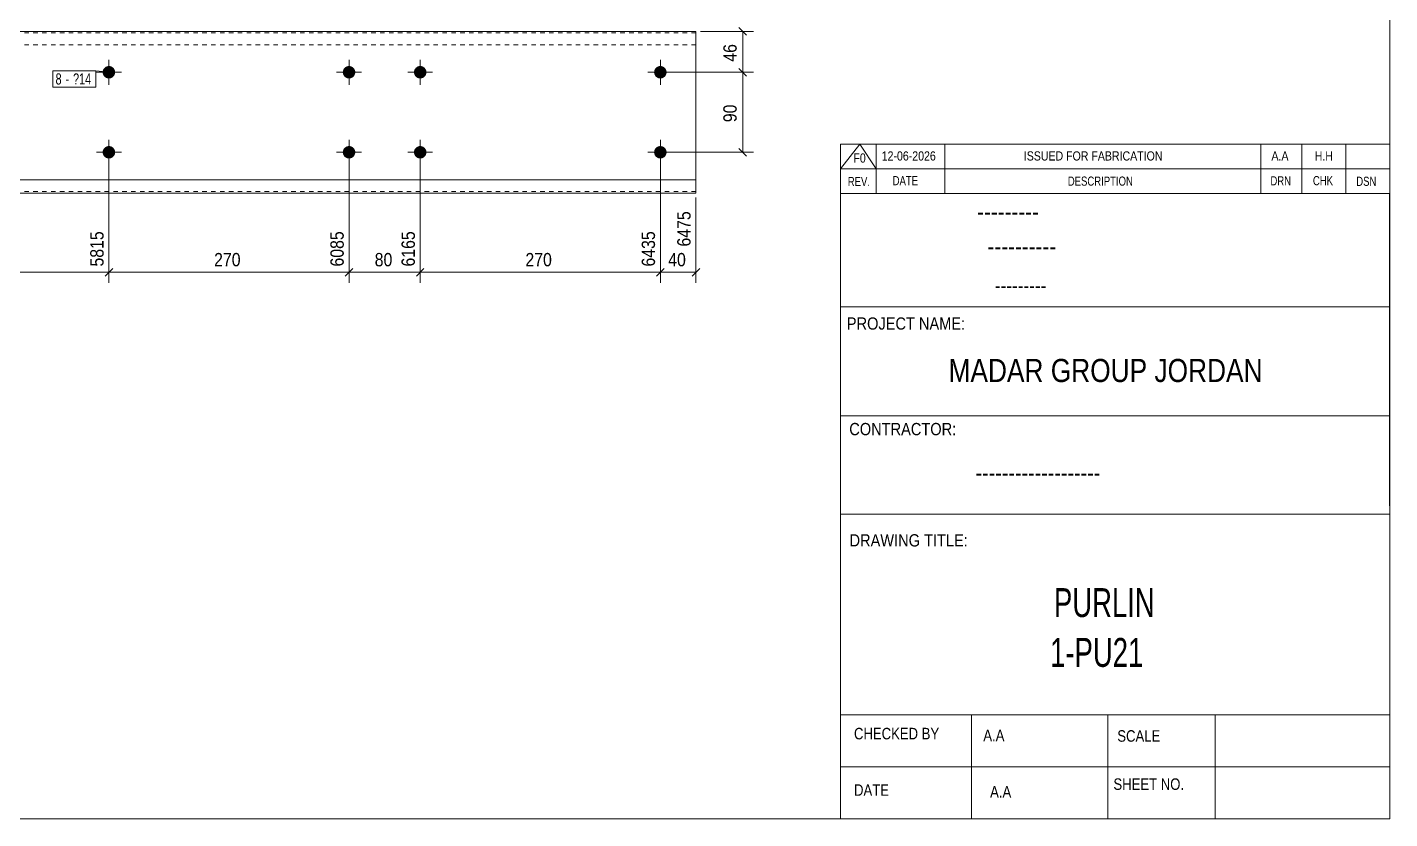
# Model space of a CAD drawing. Header units: millimetres. Extents: x 2 to 579, y 1 to 405.
# Drawn here: x 272.6 to 579, y 5 to 183 of the extents above; entities that cross this region are included whole.
import ezdxf

# ---------------------------------------------------------------- set-up
doc = ezdxf.new("R2010")
doc.units = ezdxf.units.MM
doc.linetypes.add('XKITLINE00', pattern=[0])
doc.linetypes.add('XKITLINE01', pattern=[4, 1, -1, 1, -1])
for name, color, linetype, lineweight in [('Bolt', 3, 'Continuous', 0), ('BoltMark', 7, 'Continuous', 0), ('Dimensions', 7, 'Continuous', 0), ('DrawingSheet', 5, 'Continuous', 0), ('OtherObjectType', 7, 'Continuous', 0), ('Part', 2, 'Continuous', 0)]:
    doc.layers.add(name, color=color, linetype=linetype, lineweight=lineweight)
doc.styles.add('@ARIAL_UNICODE_MS_BOLD', font='ARIAL.TTF')
doc.styles.add('ARIAL', font='ARIAL.TTF')
doc.styles.add('ARIAL_NARROW', font='ARIALN.TTF')
doc.styles.add('COMIC_SANS_MS_BOLD', font='COMICBD.TTF')
doc.styles.add('SWIS721_EX_BT', font='ARIAL.TTF')
doc.styles.add('SWISSE', font='ARIAL.TTF')

# ---------------------------------------------------------------- blocks, each defined once
blk = doc.blocks.new('*A1')
at = {"layer": 'Bolt'}
for points in [[(292.39, 172.88), (292.39, 172.84), (292.38, 172.81), (292.38, 172.77), (292.38, 172.74), (292.37, 172.7), (292.37, 172.67), (292.36, 172.64), (292.35, 172.6), (292.34, 172.57), (292.34, 172.54), (292.33, 172.5), (292.32, 172.47), (292.3, 172.44), (292.29, 172.41), (292.28, 172.37), (292.27, 172.34), (292.25, 172.31), (292.24, 172.28), (292.22, 172.25), (292.2, 172.22), (292.19, 172.19), (292.17, 172.16), (292.15, 172.13), (292.13, 172.1), (292.11, 172.08), (292.09, 172.05), (292.07, 172.02), (292.05, 172), (292.02, 171.97), (292, 171.94), (291.98, 171.92), (291.95, 171.9), (291.93, 171.87), (291.9, 171.85), (291.87, 171.83), (291.85, 171.81), (291.82, 171.79), (291.79, 171.77), (291.76, 171.75), (291.74, 171.73), (291.71, 171.71), (291.68, 171.69), (291.65, 171.68), (291.62, 171.66), (291.59, 171.64), (291.55, 171.63), (291.52, 171.62), (291.49, 171.6), (291.46, 171.59), (291.43, 171.58), (291.39, 171.57), (291.36, 171.56), (291.33, 171.55), (291.29, 171.54), (291.26, 171.54), (291.23, 171.53), (291.19, 171.53), (291.16, 171.52), (291.12, 171.52), (291.09, 171.51), (291.06, 171.51), (291.02, 171.51), (290.99, 171.51), (290.95, 171.51), (290.92, 171.51), (290.88, 171.51), (290.85, 171.52), (290.82, 171.52), (290.78, 171.53), (290.75, 171.53), (290.71, 171.54), (290.68, 171.54), (290.65, 171.55), (290.61, 171.56), (290.58, 171.57), (290.55, 171.58), (290.52, 171.59), (290.48, 171.6), (290.45, 171.62), (290.42, 171.63), (290.39, 171.64), (290.36, 171.66), (290.33, 171.68), (290.3, 171.69), (290.27, 171.71), (290.24, 171.73), (290.21, 171.75), (290.18, 171.77), (290.15, 171.79), (290.13, 171.81), (290.1, 171.83), (290.07, 171.85), (290.05, 171.87), (290.02, 171.9), (290, 171.92), (289.97, 171.94), (289.95, 171.97), (289.93, 172), (289.9, 172.02), (289.88, 172.05), (289.86, 172.08), (289.84, 172.1), (289.82, 172.13), (289.8, 172.16), (289.79, 172.19), (289.77, 172.22), (289.75, 172.25), (289.74, 172.28), (289.72, 172.31), (289.71, 172.34), (289.69, 172.37), (289.68, 172.41), (289.67, 172.44), (289.66, 172.47), (289.65, 172.5), (289.64, 172.54), (289.63, 172.57), (289.62, 172.6), (289.61, 172.64), (289.61, 172.67), (289.6, 172.7), (289.6, 172.74), (289.59, 172.77), (289.59, 172.81), (289.59, 172.84), (289.59, 172.88), (289.59, 172.91), (289.59, 172.94), (289.59, 172.98), (289.59, 173.01), (289.59, 173.05), (289.6, 173.08), (289.6, 173.12), (289.61, 173.15), (289.61, 173.18), (289.62, 173.22), (289.63, 173.25), (289.64, 173.28), (289.65, 173.32), (289.66, 173.35), (289.67, 173.38), (289.68, 173.41), (289.69, 173.45), (289.71, 173.48), (289.72, 173.51), (289.74, 173.54), (289.75, 173.57), (289.77, 173.6), (289.79, 173.63), (289.8, 173.66), (289.82, 173.69), (289.84, 173.72), (289.86, 173.74), (289.88, 173.77), (289.9, 173.8), (289.93, 173.82), (289.95, 173.85), (289.97, 173.88), (290, 173.9), (290.02, 173.92), (290.05, 173.95), (290.07, 173.97), (290.1, 173.99), (290.13, 174.01), (290.15, 174.03), (290.18, 174.05), (290.21, 174.07), (290.24, 174.09), (290.27, 174.11), (290.3, 174.13), (290.33, 174.14), (290.36, 174.16), (290.39, 174.18), (290.42, 174.19), (290.45, 174.2), (290.48, 174.22), (290.52, 174.23), (290.55, 174.24), (290.58, 174.25), (290.61, 174.26), (290.65, 174.27), (290.68, 174.28), (290.71, 174.28), (290.75, 174.29), (290.78, 174.29), (290.82, 174.3), (290.85, 174.3), (290.88, 174.31), (290.92, 174.31), (290.95, 174.31), (290.99, 174.31), (291.02, 174.31), (291.06, 174.31), (291.09, 174.31), (291.12, 174.3), (291.16, 174.3), (291.19, 174.29), (291.23, 174.29), (291.26, 174.28), (291.29, 174.28), (291.33, 174.27), (291.36, 174.26), (291.39, 174.25), (291.43, 174.24), (291.46, 174.23), (291.49, 174.22), (291.52, 174.2), (291.55, 174.19), (291.59, 174.18), (291.62, 174.16), (291.65, 174.14), (291.68, 174.13), (291.71, 174.11), (291.74, 174.09), (291.76, 174.07), (291.79, 174.05), (291.82, 174.03), (291.85, 174.01), (291.87, 173.99), (291.9, 173.97), (291.93, 173.95), (291.95, 173.92), (291.98, 173.9), (292, 173.88), (292.02, 173.85), (292.05, 173.82), (292.07, 173.8), (292.09, 173.77), (292.11, 173.74), (292.13, 173.72), (292.15, 173.69), (292.17, 173.66), (292.19, 173.63), (292.2, 173.6), (292.22, 173.57), (292.24, 173.54), (292.25, 173.51), (292.27, 173.48), (292.28, 173.45), (292.29, 173.41), (292.3, 173.38), (292.32, 173.35), (292.33, 173.32), (292.34, 173.28), (292.34, 173.25), (292.35, 173.22), (292.36, 173.18), (292.37, 173.15), (292.37, 173.12), (292.38, 173.08), (292.38, 173.05), (292.38, 173.01), (292.39, 172.98), (292.39, 172.94), (292.39, 172.91)], [(416.39, 172.88), (416.39, 172.84), (416.38, 172.81), (416.38, 172.77), (416.38, 172.74), (416.37, 172.7), (416.37, 172.67), (416.36, 172.64), (416.35, 172.6), (416.34, 172.57), (416.34, 172.54), (416.33, 172.5), (416.32, 172.47), (416.3, 172.44), (416.29, 172.41), (416.28, 172.37), (416.27, 172.34), (416.25, 172.31), (416.24, 172.28), (416.22, 172.25), (416.2, 172.22), (416.19, 172.19), (416.17, 172.16), (416.15, 172.13), (416.13, 172.1), (416.11, 172.08), (416.09, 172.05), (416.07, 172.02), (416.05, 172), (416.02, 171.97), (416, 171.94), (415.98, 171.92), (415.95, 171.9), (415.93, 171.87), (415.9, 171.85), (415.87, 171.83), (415.85, 171.81), (415.82, 171.79), (415.79, 171.77), (415.76, 171.75), (415.74, 171.73), (415.71, 171.71), (415.68, 171.69), (415.65, 171.68), (415.62, 171.66), (415.59, 171.64), (415.55, 171.63), (415.52, 171.62), (415.49, 171.6), (415.46, 171.59), (415.43, 171.58), (415.39, 171.57), (415.36, 171.56), (415.33, 171.55), (415.29, 171.54), (415.26, 171.54), (415.23, 171.53), (415.19, 171.53), (415.16, 171.52), (415.12, 171.52), (415.09, 171.51), (415.06, 171.51), (415.02, 171.51), (414.99, 171.51), (414.95, 171.51), (414.92, 171.51), (414.88, 171.51), (414.85, 171.52), (414.82, 171.52), (414.78, 171.53), (414.75, 171.53), (414.71, 171.54), (414.68, 171.54), (414.65, 171.55), (414.61, 171.56), (414.58, 171.57), (414.55, 171.58), (414.52, 171.59), (414.48, 171.6), (414.45, 171.62), (414.42, 171.63), (414.39, 171.64), (414.36, 171.66), (414.33, 171.68), (414.3, 171.69), (414.27, 171.71), (414.24, 171.73), (414.21, 171.75), (414.18, 171.77), (414.15, 171.79), (414.13, 171.81), (414.1, 171.83), (414.07, 171.85), (414.05, 171.87), (414.02, 171.9), (414, 171.92), (413.97, 171.94), (413.95, 171.97), (413.93, 172), (413.9, 172.02), (413.88, 172.05), (413.86, 172.08), (413.84, 172.1), (413.82, 172.13), (413.8, 172.16), (413.79, 172.19), (413.77, 172.22), (413.75, 172.25), (413.74, 172.28), (413.72, 172.31), (413.71, 172.34), (413.69, 172.37), (413.68, 172.41), (413.67, 172.44), (413.66, 172.47), (413.65, 172.5), (413.64, 172.54), (413.63, 172.57), (413.62, 172.6), (413.61, 172.64), (413.61, 172.67), (413.6, 172.7), (413.6, 172.74), (413.59, 172.77), (413.59, 172.81), (413.59, 172.84), (413.59, 172.88), (413.59, 172.91), (413.59, 172.94), (413.59, 172.98), (413.59, 173.01), (413.59, 173.05), (413.6, 173.08), (413.6, 173.12), (413.61, 173.15), (413.61, 173.18), (413.62, 173.22), (413.63, 173.25), (413.64, 173.28), (413.65, 173.32), (413.66, 173.35), (413.67, 173.38), (413.68, 173.41), (413.69, 173.45), (413.71, 173.48), (413.72, 173.51), (413.74, 173.54), (413.75, 173.57), (413.77, 173.6), (413.79, 173.63), (413.8, 173.66), (413.82, 173.69), (413.84, 173.72), (413.86, 173.74), (413.88, 173.77), (413.9, 173.8), (413.93, 173.82), (413.95, 173.85), (413.97, 173.88), (414, 173.9), (414.02, 173.92), (414.05, 173.95), (414.07, 173.97), (414.1, 173.99), (414.13, 174.01), (414.15, 174.03), (414.18, 174.05), (414.21, 174.07), (414.24, 174.09), (414.27, 174.11), (414.3, 174.13), (414.33, 174.14), (414.36, 174.16), (414.39, 174.18), (414.42, 174.19), (414.45, 174.2), (414.48, 174.22), (414.52, 174.23), (414.55, 174.24), (414.58, 174.25), (414.61, 174.26), (414.65, 174.27), (414.68, 174.28), (414.71, 174.28), (414.75, 174.29), (414.78, 174.29), (414.82, 174.3), (414.85, 174.3), (414.88, 174.31), (414.92, 174.31), (414.95, 174.31), (414.99, 174.31), (415.02, 174.31), (415.06, 174.31), (415.09, 174.31), (415.12, 174.3), (415.16, 174.3), (415.19, 174.29), (415.23, 174.29), (415.26, 174.28), (415.29, 174.28), (415.33, 174.27), (415.36, 174.26), (415.39, 174.25), (415.43, 174.24), (415.46, 174.23), (415.49, 174.22), (415.52, 174.2), (415.55, 174.19), (415.59, 174.18), (415.62, 174.16), (415.65, 174.14), (415.68, 174.13), (415.71, 174.11), (415.74, 174.09), (415.76, 174.07), (415.79, 174.05), (415.82, 174.03), (415.85, 174.01), (415.87, 173.99), (415.9, 173.97), (415.93, 173.95), (415.95, 173.92), (415.98, 173.9), (416, 173.88), (416.02, 173.85), (416.05, 173.82), (416.07, 173.8), (416.09, 173.77), (416.11, 173.74), (416.13, 173.72), (416.15, 173.69), (416.17, 173.66), (416.19, 173.63), (416.2, 173.6), (416.22, 173.57), (416.24, 173.54), (416.25, 173.51), (416.27, 173.48), (416.28, 173.45), (416.29, 173.41), (416.3, 173.38), (416.32, 173.35), (416.33, 173.32), (416.34, 173.28), (416.34, 173.25), (416.35, 173.22), (416.36, 173.18), (416.37, 173.15), (416.37, 173.12), (416.38, 173.08), (416.38, 173.05), (416.38, 173.01), (416.39, 172.98), (416.39, 172.94), (416.39, 172.91)], [(292.39, 154.88), (292.39, 154.84), (292.38, 154.81), (292.38, 154.77), (292.38, 154.74), (292.37, 154.7), (292.37, 154.67), (292.36, 154.64), (292.35, 154.6), (292.34, 154.57), (292.34, 154.54), (292.33, 154.5), (292.32, 154.47), (292.3, 154.44), (292.29, 154.41), (292.28, 154.37), (292.27, 154.34), (292.25, 154.31), (292.24, 154.28), (292.22, 154.25), (292.2, 154.22), (292.19, 154.19), (292.17, 154.16), (292.15, 154.13), (292.13, 154.1), (292.11, 154.08), (292.09, 154.05), (292.07, 154.02), (292.05, 154), (292.02, 153.97), (292, 153.94), (291.98, 153.92), (291.95, 153.9), (291.93, 153.87), (291.9, 153.85), (291.87, 153.83), (291.85, 153.81), (291.82, 153.79), (291.79, 153.77), (291.76, 153.75), (291.74, 153.73), (291.71, 153.71), (291.68, 153.69), (291.65, 153.68), (291.62, 153.66), (291.59, 153.64), (291.55, 153.63), (291.52, 153.62), (291.49, 153.6), (291.46, 153.59), (291.43, 153.58), (291.39, 153.57), (291.36, 153.56), (291.33, 153.55), (291.29, 153.54), (291.26, 153.54), (291.23, 153.53), (291.19, 153.53), (291.16, 153.52), (291.12, 153.52), (291.09, 153.51), (291.06, 153.51), (291.02, 153.51), (290.99, 153.51), (290.95, 153.51), (290.92, 153.51), (290.88, 153.51), (290.85, 153.52), (290.82, 153.52), (290.78, 153.53), (290.75, 153.53), (290.71, 153.54), (290.68, 153.54), (290.65, 153.55), (290.61, 153.56), (290.58, 153.57), (290.55, 153.58), (290.52, 153.59), (290.48, 153.6), (290.45, 153.62), (290.42, 153.63), (290.39, 153.64), (290.36, 153.66), (290.33, 153.68), (290.3, 153.69), (290.27, 153.71), (290.24, 153.73), (290.21, 153.75), (290.18, 153.77), (290.15, 153.79), (290.13, 153.81), (290.1, 153.83), (290.07, 153.85), (290.05, 153.87), (290.02, 153.9), (290, 153.92), (289.97, 153.94), (289.95, 153.97), (289.93, 154), (289.9, 154.02), (289.88, 154.05), (289.86, 154.08), (289.84, 154.1), (289.82, 154.13), (289.8, 154.16), (289.79, 154.19), (289.77, 154.22), (289.75, 154.25), (289.74, 154.28), (289.72, 154.31), (289.71, 154.34), (289.69, 154.37), (289.68, 154.41), (289.67, 154.44), (289.66, 154.47), (289.65, 154.5), (289.64, 154.54), (289.63, 154.57), (289.62, 154.6), (289.61, 154.64), (289.61, 154.67), (289.6, 154.7), (289.6, 154.74), (289.59, 154.77), (289.59, 154.81), (289.59, 154.84), (289.59, 154.88), (289.59, 154.91), (289.59, 154.94), (289.59, 154.98), (289.59, 155.01), (289.59, 155.05), (289.6, 155.08), (289.6, 155.12), (289.61, 155.15), (289.61, 155.18), (289.62, 155.22), (289.63, 155.25), (289.64, 155.28), (289.65, 155.32), (289.66, 155.35), (289.67, 155.38), (289.68, 155.41), (289.69, 155.45), (289.71, 155.48), (289.72, 155.51), (289.74, 155.54), (289.75, 155.57), (289.77, 155.6), (289.79, 155.63), (289.8, 155.66), (289.82, 155.69), (289.84, 155.72), (289.86, 155.74), (289.88, 155.77), (289.9, 155.8), (289.93, 155.82), (289.95, 155.85), (289.97, 155.88), (290, 155.9), (290.02, 155.92), (290.05, 155.95), (290.07, 155.97), (290.1, 155.99), (290.13, 156.01), (290.15, 156.03), (290.18, 156.05), (290.21, 156.07), (290.24, 156.09), (290.27, 156.11), (290.3, 156.13), (290.33, 156.14), (290.36, 156.16), (290.39, 156.18), (290.42, 156.19), (290.45, 156.2), (290.48, 156.22), (290.52, 156.23), (290.55, 156.24), (290.58, 156.25), (290.61, 156.26), (290.65, 156.27), (290.68, 156.28), (290.71, 156.28), (290.75, 156.29), (290.78, 156.29), (290.82, 156.3), (290.85, 156.3), (290.88, 156.31), (290.92, 156.31), (290.95, 156.31), (290.99, 156.31), (291.02, 156.31), (291.06, 156.31), (291.09, 156.31), (291.12, 156.3), (291.16, 156.3), (291.19, 156.29), (291.23, 156.29), (291.26, 156.28), (291.29, 156.28), (291.33, 156.27), (291.36, 156.26), (291.39, 156.25), (291.43, 156.24), (291.46, 156.23), (291.49, 156.22), (291.52, 156.2), (291.55, 156.19), (291.59, 156.18), (291.62, 156.16), (291.65, 156.14), (291.68, 156.13), (291.71, 156.11), (291.74, 156.09), (291.76, 156.07), (291.79, 156.05), (291.82, 156.03), (291.85, 156.01), (291.87, 155.99), (291.9, 155.97), (291.93, 155.95), (291.95, 155.92), (291.98, 155.9), (292, 155.88), (292.02, 155.85), (292.05, 155.82), (292.07, 155.8), (292.09, 155.77), (292.11, 155.74), (292.13, 155.72), (292.15, 155.69), (292.17, 155.66), (292.19, 155.63), (292.2, 155.6), (292.22, 155.57), (292.24, 155.54), (292.25, 155.51), (292.27, 155.48), (292.28, 155.45), (292.29, 155.41), (292.3, 155.38), (292.32, 155.35), (292.33, 155.32), (292.34, 155.28), (292.34, 155.25), (292.35, 155.22), (292.36, 155.18), (292.37, 155.15), (292.37, 155.12), (292.38, 155.08), (292.38, 155.05), (292.38, 155.01), (292.39, 154.98), (292.39, 154.94), (292.39, 154.91)], [(416.39, 154.88), (416.39, 154.84), (416.38, 154.81), (416.38, 154.77), (416.38, 154.74), (416.37, 154.7), (416.37, 154.67), (416.36, 154.64), (416.35, 154.6), (416.34, 154.57), (416.34, 154.54), (416.33, 154.5), (416.32, 154.47), (416.3, 154.44), (416.29, 154.41), (416.28, 154.37), (416.27, 154.34), (416.25, 154.31), (416.24, 154.28), (416.22, 154.25), (416.2, 154.22), (416.19, 154.19), (416.17, 154.16), (416.15, 154.13), (416.13, 154.1), (416.11, 154.08), (416.09, 154.05), (416.07, 154.02), (416.05, 154), (416.02, 153.97), (416, 153.94), (415.98, 153.92), (415.95, 153.9), (415.93, 153.87), (415.9, 153.85), (415.87, 153.83), (415.85, 153.81), (415.82, 153.79), (415.79, 153.77), (415.76, 153.75), (415.74, 153.73), (415.71, 153.71), (415.68, 153.69), (415.65, 153.68), (415.62, 153.66), (415.59, 153.64), (415.55, 153.63), (415.52, 153.62), (415.49, 153.6), (415.46, 153.59), (415.43, 153.58), (415.39, 153.57), (415.36, 153.56), (415.33, 153.55), (415.29, 153.54), (415.26, 153.54), (415.23, 153.53), (415.19, 153.53), (415.16, 153.52), (415.12, 153.52), (415.09, 153.51), (415.06, 153.51), (415.02, 153.51), (414.99, 153.51), (414.95, 153.51), (414.92, 153.51), (414.88, 153.51), (414.85, 153.52), (414.82, 153.52), (414.78, 153.53), (414.75, 153.53), (414.71, 153.54), (414.68, 153.54), (414.65, 153.55), (414.61, 153.56), (414.58, 153.57), (414.55, 153.58), (414.52, 153.59), (414.48, 153.6), (414.45, 153.62), (414.42, 153.63), (414.39, 153.64), (414.36, 153.66), (414.33, 153.68), (414.3, 153.69), (414.27, 153.71), (414.24, 153.73), (414.21, 153.75), (414.18, 153.77), (414.15, 153.79), (414.13, 153.81), (414.1, 153.83), (414.07, 153.85), (414.05, 153.87), (414.02, 153.9), (414, 153.92), (413.97, 153.94), (413.95, 153.97), (413.93, 154), (413.9, 154.02), (413.88, 154.05), (413.86, 154.08), (413.84, 154.1), (413.82, 154.13), (413.8, 154.16), (413.79, 154.19), (413.77, 154.22), (413.75, 154.25), (413.74, 154.28), (413.72, 154.31), (413.71, 154.34), (413.69, 154.37), (413.68, 154.41), (413.67, 154.44), (413.66, 154.47), (413.65, 154.5), (413.64, 154.54), (413.63, 154.57), (413.62, 154.6), (413.61, 154.64), (413.61, 154.67), (413.6, 154.7), (413.6, 154.74), (413.59, 154.77), (413.59, 154.81), (413.59, 154.84), (413.59, 154.88), (413.59, 154.91), (413.59, 154.94), (413.59, 154.98), (413.59, 155.01), (413.59, 155.05), (413.6, 155.08), (413.6, 155.12), (413.61, 155.15), (413.61, 155.18), (413.62, 155.22), (413.63, 155.25), (413.64, 155.28), (413.65, 155.32), (413.66, 155.35), (413.67, 155.38), (413.68, 155.41), (413.69, 155.45), (413.71, 155.48), (413.72, 155.51), (413.74, 155.54), (413.75, 155.57), (413.77, 155.6), (413.79, 155.63), (413.8, 155.66), (413.82, 155.69), (413.84, 155.72), (413.86, 155.74), (413.88, 155.77), (413.9, 155.8), (413.93, 155.82), (413.95, 155.85), (413.97, 155.88), (414, 155.9), (414.02, 155.92), (414.05, 155.95), (414.07, 155.97), (414.1, 155.99), (414.13, 156.01), (414.15, 156.03), (414.18, 156.05), (414.21, 156.07), (414.24, 156.09), (414.27, 156.11), (414.3, 156.13), (414.33, 156.14), (414.36, 156.16), (414.39, 156.18), (414.42, 156.19), (414.45, 156.2), (414.48, 156.22), (414.52, 156.23), (414.55, 156.24), (414.58, 156.25), (414.61, 156.26), (414.65, 156.27), (414.68, 156.28), (414.71, 156.28), (414.75, 156.29), (414.78, 156.29), (414.82, 156.3), (414.85, 156.3), (414.88, 156.31), (414.92, 156.31), (414.95, 156.31), (414.99, 156.31), (415.02, 156.31), (415.06, 156.31), (415.09, 156.31), (415.12, 156.3), (415.16, 156.3), (415.19, 156.29), (415.23, 156.29), (415.26, 156.28), (415.29, 156.28), (415.33, 156.27), (415.36, 156.26), (415.39, 156.25), (415.43, 156.24), (415.46, 156.23), (415.49, 156.22), (415.52, 156.2), (415.55, 156.19), (415.59, 156.18), (415.62, 156.16), (415.65, 156.14), (415.68, 156.13), (415.71, 156.11), (415.74, 156.09), (415.76, 156.07), (415.79, 156.05), (415.82, 156.03), (415.85, 156.01), (415.87, 155.99), (415.9, 155.97), (415.93, 155.95), (415.95, 155.92), (415.98, 155.9), (416, 155.88), (416.02, 155.85), (416.05, 155.82), (416.07, 155.8), (416.09, 155.77), (416.11, 155.74), (416.13, 155.72), (416.15, 155.69), (416.17, 155.66), (416.19, 155.63), (416.2, 155.6), (416.22, 155.57), (416.24, 155.54), (416.25, 155.51), (416.27, 155.48), (416.28, 155.45), (416.29, 155.41), (416.3, 155.38), (416.32, 155.35), (416.33, 155.32), (416.34, 155.28), (416.34, 155.25), (416.35, 155.22), (416.36, 155.18), (416.37, 155.15), (416.37, 155.12), (416.38, 155.08), (416.38, 155.05), (416.38, 155.01), (416.39, 154.98), (416.39, 154.94), (416.39, 154.91)]]:
    blk.add_hatch(color=3, dxfattribs=at).paths.add_polyline_path(points, flags=17)
at = {"layer": 'Bolt', "color": 3, "linetype": 'XKITLINE00', "lineweight": 0}
for p, q in [((290.99, 175.71), (290.99, 170.11)), ((414.99, 175.71), (414.99, 170.11)), ((293.79, 172.91), (288.19, 172.91)), ((417.79, 172.91), (412.19, 172.91)), ((290.99, 157.71), (290.99, 152.11)), ((414.99, 157.71), (414.99, 152.11)), ((293.79, 154.91), (288.19, 154.91)), ((417.79, 154.91), (412.19, 154.91))]:
    blk.add_line(p, q, dxfattribs=at)
blk = doc.blocks.new('*A3')
at = {"layer": 'Bolt'}
for points in [[(346.39, 172.88), (346.39, 172.84), (346.38, 172.81), (346.38, 172.77), (346.38, 172.74), (346.37, 172.7), (346.37, 172.67), (346.36, 172.64), (346.35, 172.6), (346.34, 172.57), (346.34, 172.54), (346.33, 172.5), (346.32, 172.47), (346.3, 172.44), (346.29, 172.41), (346.28, 172.37), (346.27, 172.34), (346.25, 172.31), (346.24, 172.28), (346.22, 172.25), (346.2, 172.22), (346.19, 172.19), (346.17, 172.16), (346.15, 172.13), (346.13, 172.1), (346.11, 172.08), (346.09, 172.05), (346.07, 172.02), (346.05, 172), (346.02, 171.97), (346, 171.94), (345.98, 171.92), (345.95, 171.9), (345.93, 171.87), (345.9, 171.85), (345.87, 171.83), (345.85, 171.81), (345.82, 171.79), (345.79, 171.77), (345.76, 171.75), (345.74, 171.73), (345.71, 171.71), (345.68, 171.69), (345.65, 171.68), (345.62, 171.66), (345.59, 171.64), (345.55, 171.63), (345.52, 171.62), (345.49, 171.6), (345.46, 171.59), (345.43, 171.58), (345.39, 171.57), (345.36, 171.56), (345.33, 171.55), (345.29, 171.54), (345.26, 171.54), (345.23, 171.53), (345.19, 171.53), (345.16, 171.52), (345.12, 171.52), (345.09, 171.51), (345.06, 171.51), (345.02, 171.51), (344.99, 171.51), (344.95, 171.51), (344.92, 171.51), (344.88, 171.51), (344.85, 171.52), (344.82, 171.52), (344.78, 171.53), (344.75, 171.53), (344.71, 171.54), (344.68, 171.54), (344.65, 171.55), (344.61, 171.56), (344.58, 171.57), (344.55, 171.58), (344.52, 171.59), (344.48, 171.6), (344.45, 171.62), (344.42, 171.63), (344.39, 171.64), (344.36, 171.66), (344.33, 171.68), (344.3, 171.69), (344.27, 171.71), (344.24, 171.73), (344.21, 171.75), (344.18, 171.77), (344.15, 171.79), (344.13, 171.81), (344.1, 171.83), (344.07, 171.85), (344.05, 171.87), (344.02, 171.9), (344, 171.92), (343.97, 171.94), (343.95, 171.97), (343.93, 172), (343.9, 172.02), (343.88, 172.05), (343.86, 172.08), (343.84, 172.1), (343.82, 172.13), (343.8, 172.16), (343.79, 172.19), (343.77, 172.22), (343.75, 172.25), (343.74, 172.28), (343.72, 172.31), (343.71, 172.34), (343.69, 172.37), (343.68, 172.41), (343.67, 172.44), (343.66, 172.47), (343.65, 172.5), (343.64, 172.54), (343.63, 172.57), (343.62, 172.6), (343.61, 172.64), (343.61, 172.67), (343.6, 172.7), (343.6, 172.74), (343.59, 172.77), (343.59, 172.81), (343.59, 172.84), (343.59, 172.88), (343.59, 172.91), (343.59, 172.94), (343.59, 172.98), (343.59, 173.01), (343.59, 173.05), (343.6, 173.08), (343.6, 173.12), (343.61, 173.15), (343.61, 173.18), (343.62, 173.22), (343.63, 173.25), (343.64, 173.28), (343.65, 173.32), (343.66, 173.35), (343.67, 173.38), (343.68, 173.41), (343.69, 173.45), (343.71, 173.48), (343.72, 173.51), (343.74, 173.54), (343.75, 173.57), (343.77, 173.6), (343.79, 173.63), (343.8, 173.66), (343.82, 173.69), (343.84, 173.72), (343.86, 173.74), (343.88, 173.77), (343.9, 173.8), (343.93, 173.82), (343.95, 173.85), (343.97, 173.88), (344, 173.9), (344.02, 173.92), (344.05, 173.95), (344.07, 173.97), (344.1, 173.99), (344.13, 174.01), (344.15, 174.03), (344.18, 174.05), (344.21, 174.07), (344.24, 174.09), (344.27, 174.11), (344.3, 174.13), (344.33, 174.14), (344.36, 174.16), (344.39, 174.18), (344.42, 174.19), (344.45, 174.2), (344.48, 174.22), (344.52, 174.23), (344.55, 174.24), (344.58, 174.25), (344.61, 174.26), (344.65, 174.27), (344.68, 174.28), (344.71, 174.28), (344.75, 174.29), (344.78, 174.29), (344.82, 174.3), (344.85, 174.3), (344.88, 174.31), (344.92, 174.31), (344.95, 174.31), (344.99, 174.31), (345.02, 174.31), (345.06, 174.31), (345.09, 174.31), (345.12, 174.3), (345.16, 174.3), (345.19, 174.29), (345.23, 174.29), (345.26, 174.28), (345.29, 174.28), (345.33, 174.27), (345.36, 174.26), (345.39, 174.25), (345.43, 174.24), (345.46, 174.23), (345.49, 174.22), (345.52, 174.2), (345.55, 174.19), (345.59, 174.18), (345.62, 174.16), (345.65, 174.14), (345.68, 174.13), (345.71, 174.11), (345.74, 174.09), (345.76, 174.07), (345.79, 174.05), (345.82, 174.03), (345.85, 174.01), (345.87, 173.99), (345.9, 173.97), (345.93, 173.95), (345.95, 173.92), (345.98, 173.9), (346, 173.88), (346.02, 173.85), (346.05, 173.82), (346.07, 173.8), (346.09, 173.77), (346.11, 173.74), (346.13, 173.72), (346.15, 173.69), (346.17, 173.66), (346.19, 173.63), (346.2, 173.6), (346.22, 173.57), (346.24, 173.54), (346.25, 173.51), (346.27, 173.48), (346.28, 173.45), (346.29, 173.41), (346.3, 173.38), (346.32, 173.35), (346.33, 173.32), (346.34, 173.28), (346.34, 173.25), (346.35, 173.22), (346.36, 173.18), (346.37, 173.15), (346.37, 173.12), (346.38, 173.08), (346.38, 173.05), (346.38, 173.01), (346.39, 172.98), (346.39, 172.94), (346.39, 172.91)], [(362.39, 172.88), (362.39, 172.84), (362.38, 172.81), (362.38, 172.77), (362.38, 172.74), (362.37, 172.7), (362.37, 172.67), (362.36, 172.64), (362.35, 172.6), (362.34, 172.57), (362.34, 172.54), (362.33, 172.5), (362.32, 172.47), (362.3, 172.44), (362.29, 172.41), (362.28, 172.37), (362.27, 172.34), (362.25, 172.31), (362.24, 172.28), (362.22, 172.25), (362.2, 172.22), (362.19, 172.19), (362.17, 172.16), (362.15, 172.13), (362.13, 172.1), (362.11, 172.08), (362.09, 172.05), (362.07, 172.02), (362.05, 172), (362.02, 171.97), (362, 171.94), (361.98, 171.92), (361.95, 171.9), (361.93, 171.87), (361.9, 171.85), (361.87, 171.83), (361.85, 171.81), (361.82, 171.79), (361.79, 171.77), (361.76, 171.75), (361.74, 171.73), (361.71, 171.71), (361.68, 171.69), (361.65, 171.68), (361.62, 171.66), (361.59, 171.64), (361.55, 171.63), (361.52, 171.62), (361.49, 171.6), (361.46, 171.59), (361.43, 171.58), (361.39, 171.57), (361.36, 171.56), (361.33, 171.55), (361.29, 171.54), (361.26, 171.54), (361.23, 171.53), (361.19, 171.53), (361.16, 171.52), (361.12, 171.52), (361.09, 171.51), (361.06, 171.51), (361.02, 171.51), (360.99, 171.51), (360.95, 171.51), (360.92, 171.51), (360.88, 171.51), (360.85, 171.52), (360.82, 171.52), (360.78, 171.53), (360.75, 171.53), (360.71, 171.54), (360.68, 171.54), (360.65, 171.55), (360.61, 171.56), (360.58, 171.57), (360.55, 171.58), (360.52, 171.59), (360.48, 171.6), (360.45, 171.62), (360.42, 171.63), (360.39, 171.64), (360.36, 171.66), (360.33, 171.68), (360.3, 171.69), (360.27, 171.71), (360.24, 171.73), (360.21, 171.75), (360.18, 171.77), (360.15, 171.79), (360.13, 171.81), (360.1, 171.83), (360.07, 171.85), (360.05, 171.87), (360.02, 171.9), (360, 171.92), (359.97, 171.94), (359.95, 171.97), (359.93, 172), (359.9, 172.02), (359.88, 172.05), (359.86, 172.08), (359.84, 172.1), (359.82, 172.13), (359.8, 172.16), (359.79, 172.19), (359.77, 172.22), (359.75, 172.25), (359.74, 172.28), (359.72, 172.31), (359.71, 172.34), (359.69, 172.37), (359.68, 172.41), (359.67, 172.44), (359.66, 172.47), (359.65, 172.5), (359.64, 172.54), (359.63, 172.57), (359.62, 172.6), (359.61, 172.64), (359.61, 172.67), (359.6, 172.7), (359.6, 172.74), (359.59, 172.77), (359.59, 172.81), (359.59, 172.84), (359.59, 172.88), (359.59, 172.91), (359.59, 172.94), (359.59, 172.98), (359.59, 173.01), (359.59, 173.05), (359.6, 173.08), (359.6, 173.12), (359.61, 173.15), (359.61, 173.18), (359.62, 173.22), (359.63, 173.25), (359.64, 173.28), (359.65, 173.32), (359.66, 173.35), (359.67, 173.38), (359.68, 173.41), (359.69, 173.45), (359.71, 173.48), (359.72, 173.51), (359.74, 173.54), (359.75, 173.57), (359.77, 173.6), (359.79, 173.63), (359.8, 173.66), (359.82, 173.69), (359.84, 173.72), (359.86, 173.74), (359.88, 173.77), (359.9, 173.8), (359.93, 173.82), (359.95, 173.85), (359.97, 173.88), (360, 173.9), (360.02, 173.92), (360.05, 173.95), (360.07, 173.97), (360.1, 173.99), (360.13, 174.01), (360.15, 174.03), (360.18, 174.05), (360.21, 174.07), (360.24, 174.09), (360.27, 174.11), (360.3, 174.13), (360.33, 174.14), (360.36, 174.16), (360.39, 174.18), (360.42, 174.19), (360.45, 174.2), (360.48, 174.22), (360.52, 174.23), (360.55, 174.24), (360.58, 174.25), (360.61, 174.26), (360.65, 174.27), (360.68, 174.28), (360.71, 174.28), (360.75, 174.29), (360.78, 174.29), (360.82, 174.3), (360.85, 174.3), (360.88, 174.31), (360.92, 174.31), (360.95, 174.31), (360.99, 174.31), (361.02, 174.31), (361.06, 174.31), (361.09, 174.31), (361.12, 174.3), (361.16, 174.3), (361.19, 174.29), (361.23, 174.29), (361.26, 174.28), (361.29, 174.28), (361.33, 174.27), (361.36, 174.26), (361.39, 174.25), (361.43, 174.24), (361.46, 174.23), (361.49, 174.22), (361.52, 174.2), (361.55, 174.19), (361.59, 174.18), (361.62, 174.16), (361.65, 174.14), (361.68, 174.13), (361.71, 174.11), (361.74, 174.09), (361.76, 174.07), (361.79, 174.05), (361.82, 174.03), (361.85, 174.01), (361.87, 173.99), (361.9, 173.97), (361.93, 173.95), (361.95, 173.92), (361.98, 173.9), (362, 173.88), (362.02, 173.85), (362.05, 173.82), (362.07, 173.8), (362.09, 173.77), (362.11, 173.74), (362.13, 173.72), (362.15, 173.69), (362.17, 173.66), (362.19, 173.63), (362.2, 173.6), (362.22, 173.57), (362.24, 173.54), (362.25, 173.51), (362.27, 173.48), (362.28, 173.45), (362.29, 173.41), (362.3, 173.38), (362.32, 173.35), (362.33, 173.32), (362.34, 173.28), (362.34, 173.25), (362.35, 173.22), (362.36, 173.18), (362.37, 173.15), (362.37, 173.12), (362.38, 173.08), (362.38, 173.05), (362.38, 173.01), (362.39, 172.98), (362.39, 172.94), (362.39, 172.91)], [(346.39, 154.88), (346.39, 154.84), (346.38, 154.81), (346.38, 154.77), (346.38, 154.74), (346.37, 154.7), (346.37, 154.67), (346.36, 154.64), (346.35, 154.6), (346.34, 154.57), (346.34, 154.54), (346.33, 154.5), (346.32, 154.47), (346.3, 154.44), (346.29, 154.41), (346.28, 154.37), (346.27, 154.34), (346.25, 154.31), (346.24, 154.28), (346.22, 154.25), (346.2, 154.22), (346.19, 154.19), (346.17, 154.16), (346.15, 154.13), (346.13, 154.1), (346.11, 154.08), (346.09, 154.05), (346.07, 154.02), (346.05, 154), (346.02, 153.97), (346, 153.94), (345.98, 153.92), (345.95, 153.9), (345.93, 153.87), (345.9, 153.85), (345.87, 153.83), (345.85, 153.81), (345.82, 153.79), (345.79, 153.77), (345.76, 153.75), (345.74, 153.73), (345.71, 153.71), (345.68, 153.69), (345.65, 153.68), (345.62, 153.66), (345.59, 153.64), (345.55, 153.63), (345.52, 153.62), (345.49, 153.6), (345.46, 153.59), (345.43, 153.58), (345.39, 153.57), (345.36, 153.56), (345.33, 153.55), (345.29, 153.54), (345.26, 153.54), (345.23, 153.53), (345.19, 153.53), (345.16, 153.52), (345.12, 153.52), (345.09, 153.51), (345.06, 153.51), (345.02, 153.51), (344.99, 153.51), (344.95, 153.51), (344.92, 153.51), (344.88, 153.51), (344.85, 153.52), (344.82, 153.52), (344.78, 153.53), (344.75, 153.53), (344.71, 153.54), (344.68, 153.54), (344.65, 153.55), (344.61, 153.56), (344.58, 153.57), (344.55, 153.58), (344.52, 153.59), (344.48, 153.6), (344.45, 153.62), (344.42, 153.63), (344.39, 153.64), (344.36, 153.66), (344.33, 153.68), (344.3, 153.69), (344.27, 153.71), (344.24, 153.73), (344.21, 153.75), (344.18, 153.77), (344.15, 153.79), (344.13, 153.81), (344.1, 153.83), (344.07, 153.85), (344.05, 153.87), (344.02, 153.9), (344, 153.92), (343.97, 153.94), (343.95, 153.97), (343.93, 154), (343.9, 154.02), (343.88, 154.05), (343.86, 154.08), (343.84, 154.1), (343.82, 154.13), (343.8, 154.16), (343.79, 154.19), (343.77, 154.22), (343.75, 154.25), (343.74, 154.28), (343.72, 154.31), (343.71, 154.34), (343.69, 154.37), (343.68, 154.41), (343.67, 154.44), (343.66, 154.47), (343.65, 154.5), (343.64, 154.54), (343.63, 154.57), (343.62, 154.6), (343.61, 154.64), (343.61, 154.67), (343.6, 154.7), (343.6, 154.74), (343.59, 154.77), (343.59, 154.81), (343.59, 154.84), (343.59, 154.88), (343.59, 154.91), (343.59, 154.94), (343.59, 154.98), (343.59, 155.01), (343.59, 155.05), (343.6, 155.08), (343.6, 155.12), (343.61, 155.15), (343.61, 155.18), (343.62, 155.22), (343.63, 155.25), (343.64, 155.28), (343.65, 155.32), (343.66, 155.35), (343.67, 155.38), (343.68, 155.41), (343.69, 155.45), (343.71, 155.48), (343.72, 155.51), (343.74, 155.54), (343.75, 155.57), (343.77, 155.6), (343.79, 155.63), (343.8, 155.66), (343.82, 155.69), (343.84, 155.72), (343.86, 155.74), (343.88, 155.77), (343.9, 155.8), (343.93, 155.82), (343.95, 155.85), (343.97, 155.88), (344, 155.9), (344.02, 155.92), (344.05, 155.95), (344.07, 155.97), (344.1, 155.99), (344.13, 156.01), (344.15, 156.03), (344.18, 156.05), (344.21, 156.07), (344.24, 156.09), (344.27, 156.11), (344.3, 156.13), (344.33, 156.14), (344.36, 156.16), (344.39, 156.18), (344.42, 156.19), (344.45, 156.2), (344.48, 156.22), (344.52, 156.23), (344.55, 156.24), (344.58, 156.25), (344.61, 156.26), (344.65, 156.27), (344.68, 156.28), (344.71, 156.28), (344.75, 156.29), (344.78, 156.29), (344.82, 156.3), (344.85, 156.3), (344.88, 156.31), (344.92, 156.31), (344.95, 156.31), (344.99, 156.31), (345.02, 156.31), (345.06, 156.31), (345.09, 156.31), (345.12, 156.3), (345.16, 156.3), (345.19, 156.29), (345.23, 156.29), (345.26, 156.28), (345.29, 156.28), (345.33, 156.27), (345.36, 156.26), (345.39, 156.25), (345.43, 156.24), (345.46, 156.23), (345.49, 156.22), (345.52, 156.2), (345.55, 156.19), (345.59, 156.18), (345.62, 156.16), (345.65, 156.14), (345.68, 156.13), (345.71, 156.11), (345.74, 156.09), (345.76, 156.07), (345.79, 156.05), (345.82, 156.03), (345.85, 156.01), (345.87, 155.99), (345.9, 155.97), (345.93, 155.95), (345.95, 155.92), (345.98, 155.9), (346, 155.88), (346.02, 155.85), (346.05, 155.82), (346.07, 155.8), (346.09, 155.77), (346.11, 155.74), (346.13, 155.72), (346.15, 155.69), (346.17, 155.66), (346.19, 155.63), (346.2, 155.6), (346.22, 155.57), (346.24, 155.54), (346.25, 155.51), (346.27, 155.48), (346.28, 155.45), (346.29, 155.41), (346.3, 155.38), (346.32, 155.35), (346.33, 155.32), (346.34, 155.28), (346.34, 155.25), (346.35, 155.22), (346.36, 155.18), (346.37, 155.15), (346.37, 155.12), (346.38, 155.08), (346.38, 155.05), (346.38, 155.01), (346.39, 154.98), (346.39, 154.94), (346.39, 154.91)], [(362.39, 154.88), (362.39, 154.84), (362.38, 154.81), (362.38, 154.77), (362.38, 154.74), (362.37, 154.7), (362.37, 154.67), (362.36, 154.64), (362.35, 154.6), (362.34, 154.57), (362.34, 154.54), (362.33, 154.5), (362.32, 154.47), (362.3, 154.44), (362.29, 154.41), (362.28, 154.37), (362.27, 154.34), (362.25, 154.31), (362.24, 154.28), (362.22, 154.25), (362.2, 154.22), (362.19, 154.19), (362.17, 154.16), (362.15, 154.13), (362.13, 154.1), (362.11, 154.08), (362.09, 154.05), (362.07, 154.02), (362.05, 154), (362.02, 153.97), (362, 153.94), (361.98, 153.92), (361.95, 153.9), (361.93, 153.87), (361.9, 153.85), (361.87, 153.83), (361.85, 153.81), (361.82, 153.79), (361.79, 153.77), (361.76, 153.75), (361.74, 153.73), (361.71, 153.71), (361.68, 153.69), (361.65, 153.68), (361.62, 153.66), (361.59, 153.64), (361.55, 153.63), (361.52, 153.62), (361.49, 153.6), (361.46, 153.59), (361.43, 153.58), (361.39, 153.57), (361.36, 153.56), (361.33, 153.55), (361.29, 153.54), (361.26, 153.54), (361.23, 153.53), (361.19, 153.53), (361.16, 153.52), (361.12, 153.52), (361.09, 153.51), (361.06, 153.51), (361.02, 153.51), (360.99, 153.51), (360.95, 153.51), (360.92, 153.51), (360.88, 153.51), (360.85, 153.52), (360.82, 153.52), (360.78, 153.53), (360.75, 153.53), (360.71, 153.54), (360.68, 153.54), (360.65, 153.55), (360.61, 153.56), (360.58, 153.57), (360.55, 153.58), (360.52, 153.59), (360.48, 153.6), (360.45, 153.62), (360.42, 153.63), (360.39, 153.64), (360.36, 153.66), (360.33, 153.68), (360.3, 153.69), (360.27, 153.71), (360.24, 153.73), (360.21, 153.75), (360.18, 153.77), (360.15, 153.79), (360.13, 153.81), (360.1, 153.83), (360.07, 153.85), (360.05, 153.87), (360.02, 153.9), (360, 153.92), (359.97, 153.94), (359.95, 153.97), (359.93, 154), (359.9, 154.02), (359.88, 154.05), (359.86, 154.08), (359.84, 154.1), (359.82, 154.13), (359.8, 154.16), (359.79, 154.19), (359.77, 154.22), (359.75, 154.25), (359.74, 154.28), (359.72, 154.31), (359.71, 154.34), (359.69, 154.37), (359.68, 154.41), (359.67, 154.44), (359.66, 154.47), (359.65, 154.5), (359.64, 154.54), (359.63, 154.57), (359.62, 154.6), (359.61, 154.64), (359.61, 154.67), (359.6, 154.7), (359.6, 154.74), (359.59, 154.77), (359.59, 154.81), (359.59, 154.84), (359.59, 154.88), (359.59, 154.91), (359.59, 154.94), (359.59, 154.98), (359.59, 155.01), (359.59, 155.05), (359.6, 155.08), (359.6, 155.12), (359.61, 155.15), (359.61, 155.18), (359.62, 155.22), (359.63, 155.25), (359.64, 155.28), (359.65, 155.32), (359.66, 155.35), (359.67, 155.38), (359.68, 155.41), (359.69, 155.45), (359.71, 155.48), (359.72, 155.51), (359.74, 155.54), (359.75, 155.57), (359.77, 155.6), (359.79, 155.63), (359.8, 155.66), (359.82, 155.69), (359.84, 155.72), (359.86, 155.74), (359.88, 155.77), (359.9, 155.8), (359.93, 155.82), (359.95, 155.85), (359.97, 155.88), (360, 155.9), (360.02, 155.92), (360.05, 155.95), (360.07, 155.97), (360.1, 155.99), (360.13, 156.01), (360.15, 156.03), (360.18, 156.05), (360.21, 156.07), (360.24, 156.09), (360.27, 156.11), (360.3, 156.13), (360.33, 156.14), (360.36, 156.16), (360.39, 156.18), (360.42, 156.19), (360.45, 156.2), (360.48, 156.22), (360.52, 156.23), (360.55, 156.24), (360.58, 156.25), (360.61, 156.26), (360.65, 156.27), (360.68, 156.28), (360.71, 156.28), (360.75, 156.29), (360.78, 156.29), (360.82, 156.3), (360.85, 156.3), (360.88, 156.31), (360.92, 156.31), (360.95, 156.31), (360.99, 156.31), (361.02, 156.31), (361.06, 156.31), (361.09, 156.31), (361.12, 156.3), (361.16, 156.3), (361.19, 156.29), (361.23, 156.29), (361.26, 156.28), (361.29, 156.28), (361.33, 156.27), (361.36, 156.26), (361.39, 156.25), (361.43, 156.24), (361.46, 156.23), (361.49, 156.22), (361.52, 156.2), (361.55, 156.19), (361.59, 156.18), (361.62, 156.16), (361.65, 156.14), (361.68, 156.13), (361.71, 156.11), (361.74, 156.09), (361.76, 156.07), (361.79, 156.05), (361.82, 156.03), (361.85, 156.01), (361.87, 155.99), (361.9, 155.97), (361.93, 155.95), (361.95, 155.92), (361.98, 155.9), (362, 155.88), (362.02, 155.85), (362.05, 155.82), (362.07, 155.8), (362.09, 155.77), (362.11, 155.74), (362.13, 155.72), (362.15, 155.69), (362.17, 155.66), (362.19, 155.63), (362.2, 155.6), (362.22, 155.57), (362.24, 155.54), (362.25, 155.51), (362.27, 155.48), (362.28, 155.45), (362.29, 155.41), (362.3, 155.38), (362.32, 155.35), (362.33, 155.32), (362.34, 155.28), (362.34, 155.25), (362.35, 155.22), (362.36, 155.18), (362.37, 155.15), (362.37, 155.12), (362.38, 155.08), (362.38, 155.05), (362.38, 155.01), (362.39, 154.98), (362.39, 154.94), (362.39, 154.91)]]:
    blk.add_hatch(color=3, dxfattribs=at).paths.add_polyline_path(points, flags=17)
at = {"layer": 'Bolt', "color": 3, "linetype": 'XKITLINE00', "lineweight": 0}
for p, q in [((344.99, 175.71), (344.99, 170.11)), ((360.99, 175.71), (360.99, 170.11)), ((347.79, 172.91), (342.19, 172.91)), ((363.79, 172.91), (358.19, 172.91)), ((344.99, 157.71), (344.99, 152.11)), ((360.99, 157.71), (360.99, 152.11)), ((347.79, 154.91), (342.19, 154.91)), ((363.79, 154.91), (358.19, 154.91))]:
    blk.add_line(p, q, dxfattribs=at)
blk = doc.blocks.new('*A4')
at = {"layer": 'Part', "color": 2, "linetype": 'XKITLINE00', "lineweight": 0}
for p, q in [((422.99, 182.11), (180.79, 182.11)), ((422.99, 182.11), (422.99, 145.71)), ((422.99, 148.71), (180.79, 148.71)), ((422.99, 145.71), (180.79, 145.71))]:
    blk.add_line(p, q, dxfattribs=at)
at = {"layer": 'Part', "color": 7, "linetype": 'XKITLINE01', "lineweight": 0}
for p, q in [((422.99, 181.75), (180.79, 181.75)), ((422.99, 179.11), (180.79, 179.11)), ((422.99, 146.07), (180.79, 146.07))]:
    blk.add_line(p, q, dxfattribs=at)
blk = doc.blocks.new('*A9')
at = {"layer": 'DrawingSheet', "color": 5, "linetype": 'XKITLINE00', "lineweight": 0}
for p, q in [((579, 5), (579, 405)), ((5, 5), (579, 5))]:
    blk.add_line(p, q, dxfattribs=at)
blk = doc.blocks.new('*A12')
at = {"layer": 'OtherObjectType', "color": 7, "linetype": 'XKITLINE00', "lineweight": 0}
for p, q in [((455.5, 156.76), (579, 156.76)), ((455.5, 151.21), (459.82, 156.76)), ((455.5, 151.21), (455.5, 156.76)), ((459.82, 156.76), (463.53, 151.21)), ((463.53, 151.21), (463.53, 156.76)), ((478.97, 151.21), (478.97, 156.76)), ((549.98, 151.21), (549.98, 156.76)), ((559.24, 151.21), (559.24, 156.76)), ((569.12, 151.21), (569.12, 156.76)), ((579, 151.21), (579, 156.76)), ((455.5, 151.21), (579, 151.21)), ((455.5, 145.65), (455.5, 151.21)), ((459.21, 151.21), (579, 151.21)), ((463.53, 145.65), (463.53, 151.21)), ((478.97, 145.65), (478.97, 151.21)), ((549.98, 145.65), (549.98, 151.21)), ((559.24, 145.65), (559.24, 151.21)), ((569.12, 145.65), (569.12, 151.21)), ((579, 145.65), (579, 151.21))]:
    blk.add_line(p, q, dxfattribs=at)
at = {"layer": 'OtherObjectType', "color": 7, "style": 'ARIAL_NARROW'}
for s, height, width, p in [('F0', 2.058, 1.008832, (458.4, 152.59)), ('12-06-2026', 2.058, 1.008832, (464.76, 153.06)), ('ISSUED FOR FABRICATION', 2.0583, 1.008832, (496.71, 153.06)), ('A.A', 2.058, 1.008832, (552.4, 153.06)), ('H.H', 2.058, 1.008832, (562.13, 153.06)), ('REV.', 2.058, 0.907949, (457.13, 147.31)), ('DATE', 2.058, 0.907949, (467.23, 147.5)), ('DESCRIPTION', 2.0583, 0.907949, (506.61, 147.39)), ('DRN', 2.058, 0.907949, (552.17, 147.47)), ('CHK', 2.058, 0.907949, (561.72, 147.5)), ('DSN', 2.058, 0.907949, (571.47, 147.35))]:
    blk.add_text(s, height=height, dxfattribs=dict(at, width=width)).set_placement(p)
blk = doc.blocks.new('*A14')
at = {"layer": 'OtherObjectType', "color": 2, "linetype": 'XKITLINE00', "lineweight": 0}
for p, q in [((455.5, 145.65), (579, 145.65)), ((455.5, 5), (455.5, 145.64)), ((578.98, 145.64), (579, 5)), ((579, 120.14), (455.5, 120.14)), ((455.5, 95.63), (579, 95.63)), ((579, 73.49), (455.5, 73.49)), ((579, 28.4), (455.5, 28.4)), ((484.94, 28.4), (484.94, 5)), ((515.62, 5), (515.62, 28.4)), ((539.75, 5), (539.75, 28.4)), ((579, 16.7), (455.5, 16.7)), ((579, 5), (455.5, 5))]:
    blk.add_line(p, q, dxfattribs=at)
at = {"layer": 'OtherObjectType', "color": 4, "style": '@ARIAL_UNICODE_MS_BOLD', "width": 0.85}
blk.add_text('---------', height=3.9, dxfattribs=at).set_placement((486.23, 139.59))
at = {"layer": 'OtherObjectType', "color": 7, "style": 'ARIAL', "width": 0.85}
for s, height, p in [('----------', 3.9, (488.56, 131.77)), ('---------', 3.25, (490.21, 123.31))]:
    blk.add_text(s, height=height, dxfattribs=at).set_placement(p)
at = {"layer": 'OtherObjectType', "color": 3, "width": 0.85}
for s, style, p in [('PROJECT NAME:', 'SWIS721_EX_BT', (456.92, 115.01)), ('CONTRACTOR:', 'SWISSE', (457.47, 91.27)), ('DRAWING TITLE:', 'SWIS721_EX_BT', (457.53, 66.24))]:
    blk.add_text(s, height=2.7618, dxfattribs=dict(at, style=style)).set_placement(p)
at = {"layer": 'OtherObjectType', "color": 7, "width": 0.85}
for s, height, p in [('MADAR GROUP JORDAN', 5.2, (479.79, 103.23)), ('CHECKED BY', 2.592, (458.53, 22.86)), ('A.A', 2.592, (487.61, 22.45)), ('SCALE', 2.592, (517.74, 22.33)), ('DATE', 2.592, (458.54, 10.16)), ('A.A', 2.592, (489.14, 9.76)), ('SHEET NO.', 2.592, (516.87, 11.49))]:
    blk.add_text(s, height=height, dxfattribs=at).set_placement(p)
at = {"layer": 'OtherObjectType', "color": 1}
for s, height, style, width, p in [('-------------------', 3.9, 'COMIC_SANS_MS_BOLD', 0.85, (485.87, 80.86)), ('PURLIN', 6.5, 'ARIAL', 0.68, (503.5, 50.37)), ('1-PU21', 6.5, 'ARIAL', 0.68, (502.64, 39.17))]:
    blk.add_text(s, height=height, dxfattribs=dict(at, style=style, width=width)).set_placement(p)
blk = doc.blocks.new('*A17')
at = {"layer": 'Dimensions', "color": 7, "linetype": 'XKITLINE00', "lineweight": 0}
for p, q in [((415.99, 172.91), (435.9, 172.91)), ((432.65, 173.76), (434.35, 172.06)), ((433.5, 154.91), (433.5, 172.91)), ((415.99, 154.91), (435.9, 154.91)), ((432.65, 155.76), (434.35, 154.06))]:
    blk.add_line(p, q, dxfattribs=at)
at = {"layer": 'Dimensions', "color": 3}
for p in [(433.5, 172.91), (433.5, 154.91)]:
    blk.add_point(p, dxfattribs=at)
at = {"layer": 'Dimensions', "color": 3, "style": 'ARIAL', "width": 0.85}
blk.add_text('90', height=3, rotation=90.0002, dxfattribs=at).set_placement((432.15, 161.68))
blk = doc.blocks.new('*A18')
at = {"layer": 'Dimensions', "color": 7, "linetype": 'XKITLINE00', "lineweight": 0}
for p, q in [((423.99, 182.11), (435.9, 182.11)), ((432.65, 182.96), (434.35, 181.26)), ((433.5, 172.91), (433.5, 182.11)), ((415.99, 172.91), (435.9, 172.91)), ((432.65, 173.76), (434.35, 172.06))]:
    blk.add_line(p, q, dxfattribs=at)
at = {"layer": 'Dimensions', "color": 3}
for p in [(433.5, 182.11), (433.5, 172.91)]:
    blk.add_point(p, dxfattribs=at)
at = {"layer": 'Dimensions', "color": 3, "style": 'ARIAL', "width": 0.85}
blk.add_text('46', height=3, rotation=90.0002, dxfattribs=at).set_placement((432.15, 175.28))
blk = doc.blocks.new('*A24')
at = {"layer": 'Dimensions', "color": 7, "linetype": 'XKITLINE00', "lineweight": 0}
for p, q in [((70.5, 153.91), (70.5, 125.51)), ((290.99, 153.91), (290.99, 125.51)), ((71.35, 128.76), (69.65, 127.06)), ((291.84, 128.76), (290.14, 127.06)), ((70.5, 127.91), (290.99, 127.91))]:
    blk.add_line(p, q, dxfattribs=at)
at = {"layer": 'Dimensions', "color": 3}
for p in [(70.5, 127.91), (290.99, 127.91)]:
    blk.add_point(p, dxfattribs=at)
at = {"layer": 'Dimensions', "color": 3, "style": 'ARIAL', "width": 0.85}
blk.add_text('5815', height=3, rotation=90.0002, dxfattribs=at).set_placement((289.79, 129.21))
blk.add_text('5550', height=3, dxfattribs=at).set_placement((176.29, 129.26))
blk = doc.blocks.new('*A25')
at = {"layer": 'Dimensions', "color": 7, "linetype": 'XKITLINE00', "lineweight": 0}
for p, q in [((290.99, 153.91), (290.99, 125.51)), ((344.99, 153.91), (344.99, 125.51)), ((291.84, 128.76), (290.14, 127.06)), ((345.84, 128.76), (344.14, 127.06)), ((290.99, 127.91), (344.99, 127.91))]:
    blk.add_line(p, q, dxfattribs=at)
at = {"layer": 'Dimensions', "color": 3}
for p in [(290.99, 127.91), (344.99, 127.91)]:
    blk.add_point(p, dxfattribs=at)
at = {"layer": 'Dimensions', "color": 3, "style": 'ARIAL', "width": 0.85}
blk.add_text('6085', height=3, rotation=90.0002, dxfattribs=at).set_placement((343.79, 129.21))
blk.add_text('270', height=3, dxfattribs=at).set_placement((314.65, 129.26))
blk = doc.blocks.new('*A26')
at = {"layer": 'Dimensions', "color": 7, "linetype": 'XKITLINE00', "lineweight": 0}
for p, q in [((344.99, 153.91), (344.99, 125.51)), ((360.99, 153.91), (360.99, 125.51)), ((345.84, 128.76), (344.14, 127.06)), ((361.84, 128.76), (360.14, 127.06)), ((344.99, 127.91), (360.99, 127.91))]:
    blk.add_line(p, q, dxfattribs=at)
at = {"layer": 'Dimensions', "color": 3}
for p in [(344.99, 127.91), (360.99, 127.91)]:
    blk.add_point(p, dxfattribs=at)
at = {"layer": 'Dimensions', "color": 3, "style": 'ARIAL', "width": 0.85}
blk.add_text('6165', height=3, rotation=90.0002, dxfattribs=at).set_placement((359.79, 129.21))
blk.add_text('80', height=3, dxfattribs=at).set_placement((350.76, 129.26))
blk = doc.blocks.new('*A27')
at = {"layer": 'Dimensions', "color": 7, "linetype": 'XKITLINE00', "lineweight": 0}
for p, q in [((360.99, 153.91), (360.99, 125.51)), ((414.99, 153.91), (414.99, 125.51)), ((361.84, 128.76), (360.14, 127.06)), ((415.84, 128.76), (414.14, 127.06)), ((360.99, 127.91), (414.99, 127.91))]:
    blk.add_line(p, q, dxfattribs=at)
at = {"layer": 'Dimensions', "color": 3}
for p in [(360.99, 127.91), (414.99, 127.91)]:
    blk.add_point(p, dxfattribs=at)
at = {"layer": 'Dimensions', "color": 3, "style": 'ARIAL', "width": 0.85}
blk.add_text('6435', height=3, rotation=90.0002, dxfattribs=at).set_placement((413.79, 129.21))
blk.add_text('270', height=3, dxfattribs=at).set_placement((384.65, 129.26))
blk = doc.blocks.new('*A28')
at = {"layer": 'Dimensions', "color": 7, "linetype": 'XKITLINE00', "lineweight": 0}
for p, q in [((414.99, 153.91), (414.99, 125.51)), ((422.99, 144.71), (422.99, 125.51)), ((415.84, 128.76), (414.14, 127.06)), ((423.84, 128.76), (422.14, 127.06)), ((414.99, 127.91), (422.99, 127.91))]:
    blk.add_line(p, q, dxfattribs=at)
at = {"layer": 'Dimensions', "color": 3}
for p in [(414.99, 127.91), (422.99, 127.91)]:
    blk.add_point(p, dxfattribs=at)
at = {"layer": 'Dimensions', "color": 3, "style": 'ARIAL', "width": 0.85}
blk.add_text('6475', height=3, rotation=90.0002, dxfattribs=at).set_placement((421.79, 133.71))
blk.add_text('40', height=3, dxfattribs=at).set_placement((416.76, 129.26))
blk = doc.blocks.new('*A30')
at = {"layer": 'BoltMark', "color": 7, "linetype": 'XKITLINE00', "lineweight": 0}
for p, q in [((278.4, 173.26), (288.08, 173.26)), ((278.4, 169.56), (278.4, 173.26)), ((288.08, 169.56), (288.08, 173.26)), ((290.99, 172.91), (288.08, 173.26)), ((278.4, 169.56), (288.08, 169.56))]:
    blk.add_line(p, q, dxfattribs=at)
at = {"layer": 'BoltMark', "color": 3, "style": 'ARIAL_NARROW', "width": 0.85}
for s, p in [('8', (279, 170.16)), ('?14', (282.93, 170.16)), ('-', (281.27, 170.16))]:
    blk.add_text(s, height=2.5, dxfattribs=at).set_placement(p)

msp = doc.modelspace()

# ---------------------------------------------------------------- block references
at = {"lineweight": 0}
for name in ['*A9', '*A18', '*A1', '*A3', '*A30', '*A17', '*A12', '*A24', '*A25', '*A26', '*A27', '*A28', '*A14']:
    msp.add_blockref(name, (0, 0), dxfattribs=at)
at = {"layer": 'Part', "lineweight": 0}
msp.add_blockref('*A4', (0, 0), dxfattribs=at)

doc.saveas('drawing.dxf')
